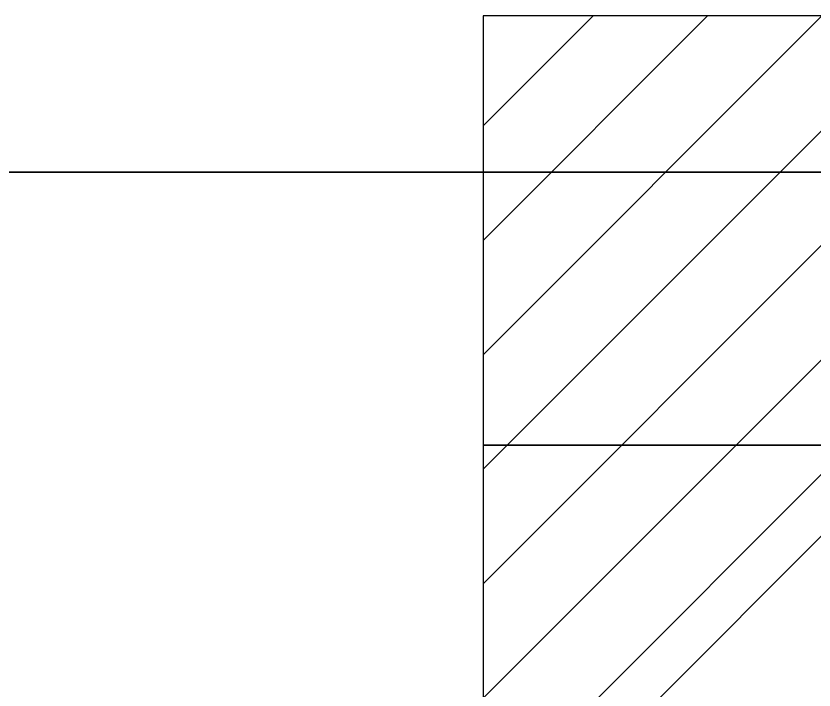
# Model space of a CAD drawing. Header units: millimetres. Extents: x -5 to 3200, y -1375 to 0.
# Drawn here: x 1247.2 to 1345.9, y -114 to -30.7 of the extents above; entities that cross this region are included whole.
import ezdxf

# ---------------------------------------------------------------- set-up
doc = ezdxf.new("R2010")
doc.units = ezdxf.units.MM
doc.layers.add('IQ_200_2D', color=1, linetype='Continuous')
doc.layers.add('IQ_200_3D', color=1, linetype='Continuous')
doc.layers.add('IQ_CON_ELECTRICITY_INT', color=7, linetype='Continuous', lineweight=25)

# ---------------------------------------------------------------- blocks, each defined once
blk = doc.blocks.new('*X1')
at = {"color": 0}
for p, q in [((286.774344, 2204.447934), (296.618251, 2214.291842)), ((286.774344, 2205.862148), (295.204037, 2214.291842)), ((286.774344, 2207.276361), (293.789824, 2214.291842)), ((286.774344, 2208.690575), (292.37561, 2214.291842)), ((286.774344, 2210.104788), (290.961397, 2214.291842)), ((286.774344, 2211.519002), (289.547183, 2214.291842)), ((286.774344, 2212.933216), (288.13297, 2214.291842))]:
    blk.add_line(p, q, dxfattribs=at)
blk = doc.blocks.new('electricity')
for p, q in [((2.1213, 2.1213), (-2.1213, 2.1213)), ((-2.1213, 2.1213), (-2.1213, -2.1213)), ((-2.1213, -2.1213), (2.1213, 2.1213))]:
    blk.add_line(p, q)
at = {"extrusion": (0, -1, 0)}
for p, q in [((2.1213, 0, 2.1213), (-2.1213, 0, 2.1213)), ((-2.1213, 0, -2.1213), (2.1213, 0, -2.1213)), ((-2.1213, 0, 2.1213), (-2.1213, 0, -2.1213)), ((-2.1213, 0, -2.1213), (2.1213, 0, 2.1213))]:
    blk.add_line(p, q, dxfattribs=at)
at = {"xscale": 0.4000000000000909, "yscale": 0.4000000000000909, "zscale": 0.4000000000000909}
blk.add_blockref('*X1', (-116.8311, -883.5954), dxfattribs=at)
at = {"extrusion": (0, -1, 0), "xscale": 0.4000000000000909, "yscale": 0.4000000000000909, "zscale": 0.4000000000000909}
blk.add_blockref('*X1', (-116.8311, -883.5954), dxfattribs=at)

msp = doc.modelspace()

# ---------------------------------------------------------------- linework, layer by layer
at = {"layer": 'IQ_200_2D'}
msp.add_lwpolyline([(-0.004, -50), (2899.996, -50), (2899.996, -845), (1692.996, -845), (1692.996, -879), (1206.996, -879), (1206.996, -845), (-0.004, -845), (-0.004, -50)], dxfattribs=at)
at = {"layer": 'IQ_200_3D'}
for points in [[(2894.996, -117.5, 188), (564.996, -117.5, 188), (564.996, -50, 188), (2894.996, -50, 188)], [(2894.996, -50, 188), (564.996, -50, 188), (564.996, -50, 1785), (2894.996, -50, 1785)], [(2894.996, -50, 1785), (564.996, -50, 1785), (564.996, -782.5, 1785), (2894.996, -782.5, 1785)]]:
    msp.add_3dface(points, dxfattribs=at)

# ---------------------------------------------------------------- block references
at = {"layer": 'IQ_CON_ELECTRICITY_INT', "xscale": 25, "yscale": 25, "zscale": 25}
msp.add_blockref('electricity', (1357.996, -83.75), dxfattribs=at)

doc.saveas('drawing.dxf')
